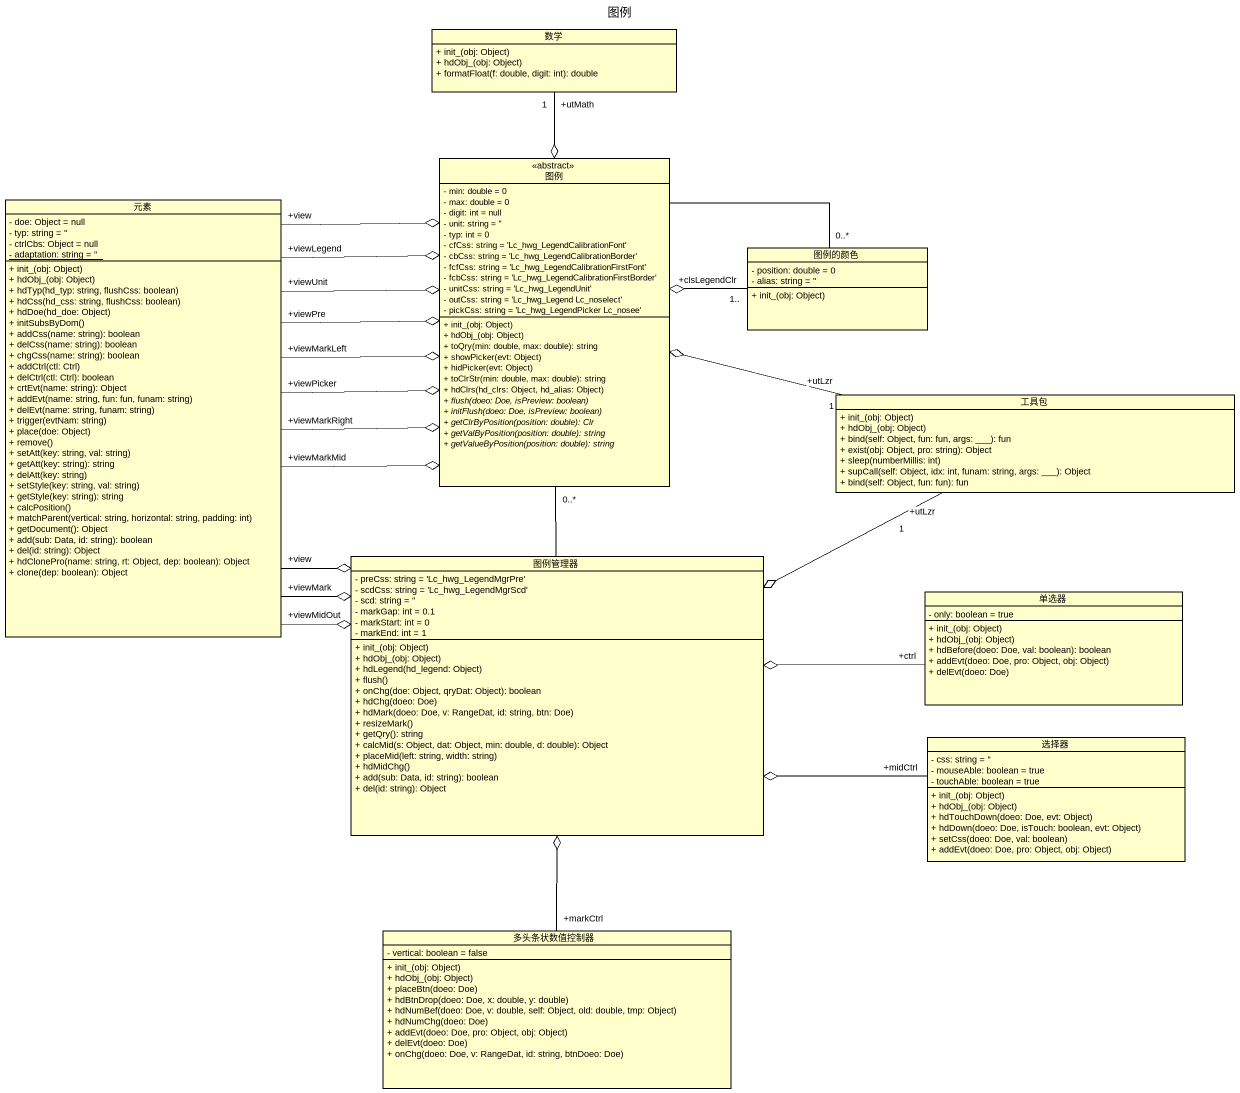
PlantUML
@startuml
title 图例
hide circle
hide empty members
skinparam classAttributeIconSize 0
class 数学 {
  + init_(obj: Object)
  + hdObj_(obj: Object)
  + formatFloat(f: double, digit: int): double
}
class 图例 <<abstract>> {
  - min: double = 0
  - max: double = 0
  - digit: int = null
  - unit: string = ''
  - typ: int = 0
  - cfCss: string = 'Lc_hwg_LegendCalibrationFont'
  - cbCss: string = 'Lc_hwg_LegendCalibrationBorder'
  - fcfCss: string = 'Lc_hwg_LegendCalibrationFirstFont'
  - fcbCss: string = 'Lc_hwg_LegendCalibrationFirstBorder'
  - unitCss: string = 'Lc_hwg_LegendUnit'
  - outCss: string = 'Lc_hwg_Legend Lc_noselect'
  - pickCss: string = 'Lc_hwg_LegendPicker Lc_nosee'
  + init_(obj: Object)
  + hdObj_(obj: Object)
  + toQry(min: double, max: double): string
  + showPicker(evt: Object)
  + hidPicker(evt: Object)
  + toClrStr(min: double, max: double): string
  + hdClrs(hd_clrs: Object, hd_alias: Object)
  {abstract} + flush(doeo: Doe, isPreview: boolean)
  {abstract} + initFlush(doeo: Doe, isPreview: boolean)
  {abstract} + getClrByPosition(position: double): Clr
  {abstract} + getValByPosition(position: double): string
  {abstract} + getValueByPosition(position: double): string
}
class 元素 {
  - doe: Object = null
  - typ: string = ''
  - ctrlCbs: Object = null
  {static} - adaptation: string = ''
  + init_(obj: Object)
  + hdObj_(obj: Object)
  + hdTyp(hd_typ: string, flushCss: boolean)
  + hdCss(hd_css: string, flushCss: boolean)
  + hdDoe(hd_doe: Object)
  + initSubsByDom()
  + addCss(name: string): boolean
  + delCss(name: string): boolean
  + chgCss(name: string): boolean
  + addCtrl(ctl: Ctrl)
  + delCtrl(ctl: Ctrl): boolean
  + crtEvt(name: string): Object
  + addEvt(name: string, fun: fun, funam: string)
  + delEvt(name: string, funam: string)
  + trigger(evtNam: string)
  + place(doe: Object)
  + remove()
  + setAtt(key: string, val: string)
  + getAtt(key: string): string
  + delAtt(key: string)
  + setStyle(key: string, val: string)
  + getStyle(key: string): string
  + calcPosition()
  + matchParent(vertical: string, horizontal: string, padding: int)
  + getDocument(): Object
  + add(sub: Data, id: string): boolean
  + del(id: string): Object
  + hdClonePro(name: string, rt: Object, dep: boolean): Object
  + clone(dep: boolean): Object
}
class 图例的颜色 {
  - position: double = 0
  - alias: string = ''
  + init_(obj: Object)
}
class 工具包 {
  + init_(obj: Object)
  + hdObj_(obj: Object)
  + bind(self: Object, fun: fun, args: ___): fun
  + exist(obj: Object, pro: string): Object
  + sleep(numberMillis: int)
  + supCall(self: Object, idx: int, funam: string, args: ___): Object
  + bind(self: Object, fun: fun): fun
}
class 图例管理器 {
  - preCss: string = 'Lc_hwg_LegendMgrPre'
  - scdCss: string = 'Lc_hwg_LegendMgrScd'
  - scd: string = ''
  - markGap: int = 0.1
  - markStart: int = 0
  - markEnd: int = 1
  + init_(obj: Object)
  + hdObj_(obj: Object)
  + hdLegend(hd_legend: Object)
  + flush()
  + onChg(doe: Object, qryDat: Object): boolean
  + hdChg(doeo: Doe)
  + hdMark(doeo: Doe, v: RangeDat, id: string, btn: Doe)
  + resizeMark()
  + getQry(): string
  + calcMid(s: Object, dat: Object, min: double, d: double): Object
  + placeMid(left: string, width: string)
  + hdMidChg()
  + add(sub: Data, id: string): boolean
  + del(id: string): Object
}
class 单选器 {
  - only: boolean = true
  + init_(obj: Object)
  + hdObj_(obj: Object)
  + hdBefore(doeo: Doe, val: boolean): boolean
  + addEvt(doeo: Doe, pro: Object, obj: Object)
  + delEvt(doeo: Doe)
}
class 选择器 {
  - css: string = ''
  - mouseAble: boolean = true
  - touchAble: boolean = true
  + init_(obj: Object)
  + hdObj_(obj: Object)
  + hdTouchDown(doeo: Doe, evt: Object)
  + hdDown(doeo: Doe, isTouch: boolean, evt: Object)
  + setCss(doeo: Doe, val: boolean)
  + addEvt(doeo: Doe, pro: Object, obj: Object)
}
class 多头条状数值控制器 {
  - vertical: boolean = false
  + init_(obj: Object)
  + hdObj_(obj: Object)
  + placeBtn(doeo: Doe)
  + hdBtnDrop(doeo: Doe, x: double, y: double)
  + hdNumBef(doeo: Doe, v: double, self: Object, old: double, tmp: Object)
  + hdNumChg(doeo: Doe)
  + addEvt(doeo: Doe, pro: Object, obj: Object)
  + delEvt(doeo: Doe)
  + onChg(doeo: Doe, v: RangeDat, id: string, btnDoeo: Doe)
}
数学 "+utMath\n1" --o 图例
图例 -right- "0..*" 图例的颜色
元素 "+viewPicker" -right-o 图例
元素 "+viewUnit" -right-o 图例
元素 "+view" -right-o 图例
元素 "+viewPre" -right-o 图例
元素 "+viewMarkMid" -right-o 图例
元素 "+viewMarkLeft" -right-o 图例
元素 "+viewMarkRight" -right-o 图例
元素 "+viewLegend" -right-o 图例
元素 "+view" --o 图例管理器
元素 "+viewMidOut" --o 图例管理器
元素 "+viewMark" --o 图例管理器
图例的颜色 "+clsLegendClr\n1.." -left-o 图例
工具包 "+utLzr\n1" -left-o 图例
工具包 "+utLzr\n1" -left-o 图例管理器
图例管理器 -up- "0..*" 图例
单选器 "+ctrl" -left-o 图例管理器
选择器 "+midCtrl" -left-o 图例管理器
多头条状数值控制器 "+markCtrl" -up-o 图例管理器
@enduml
